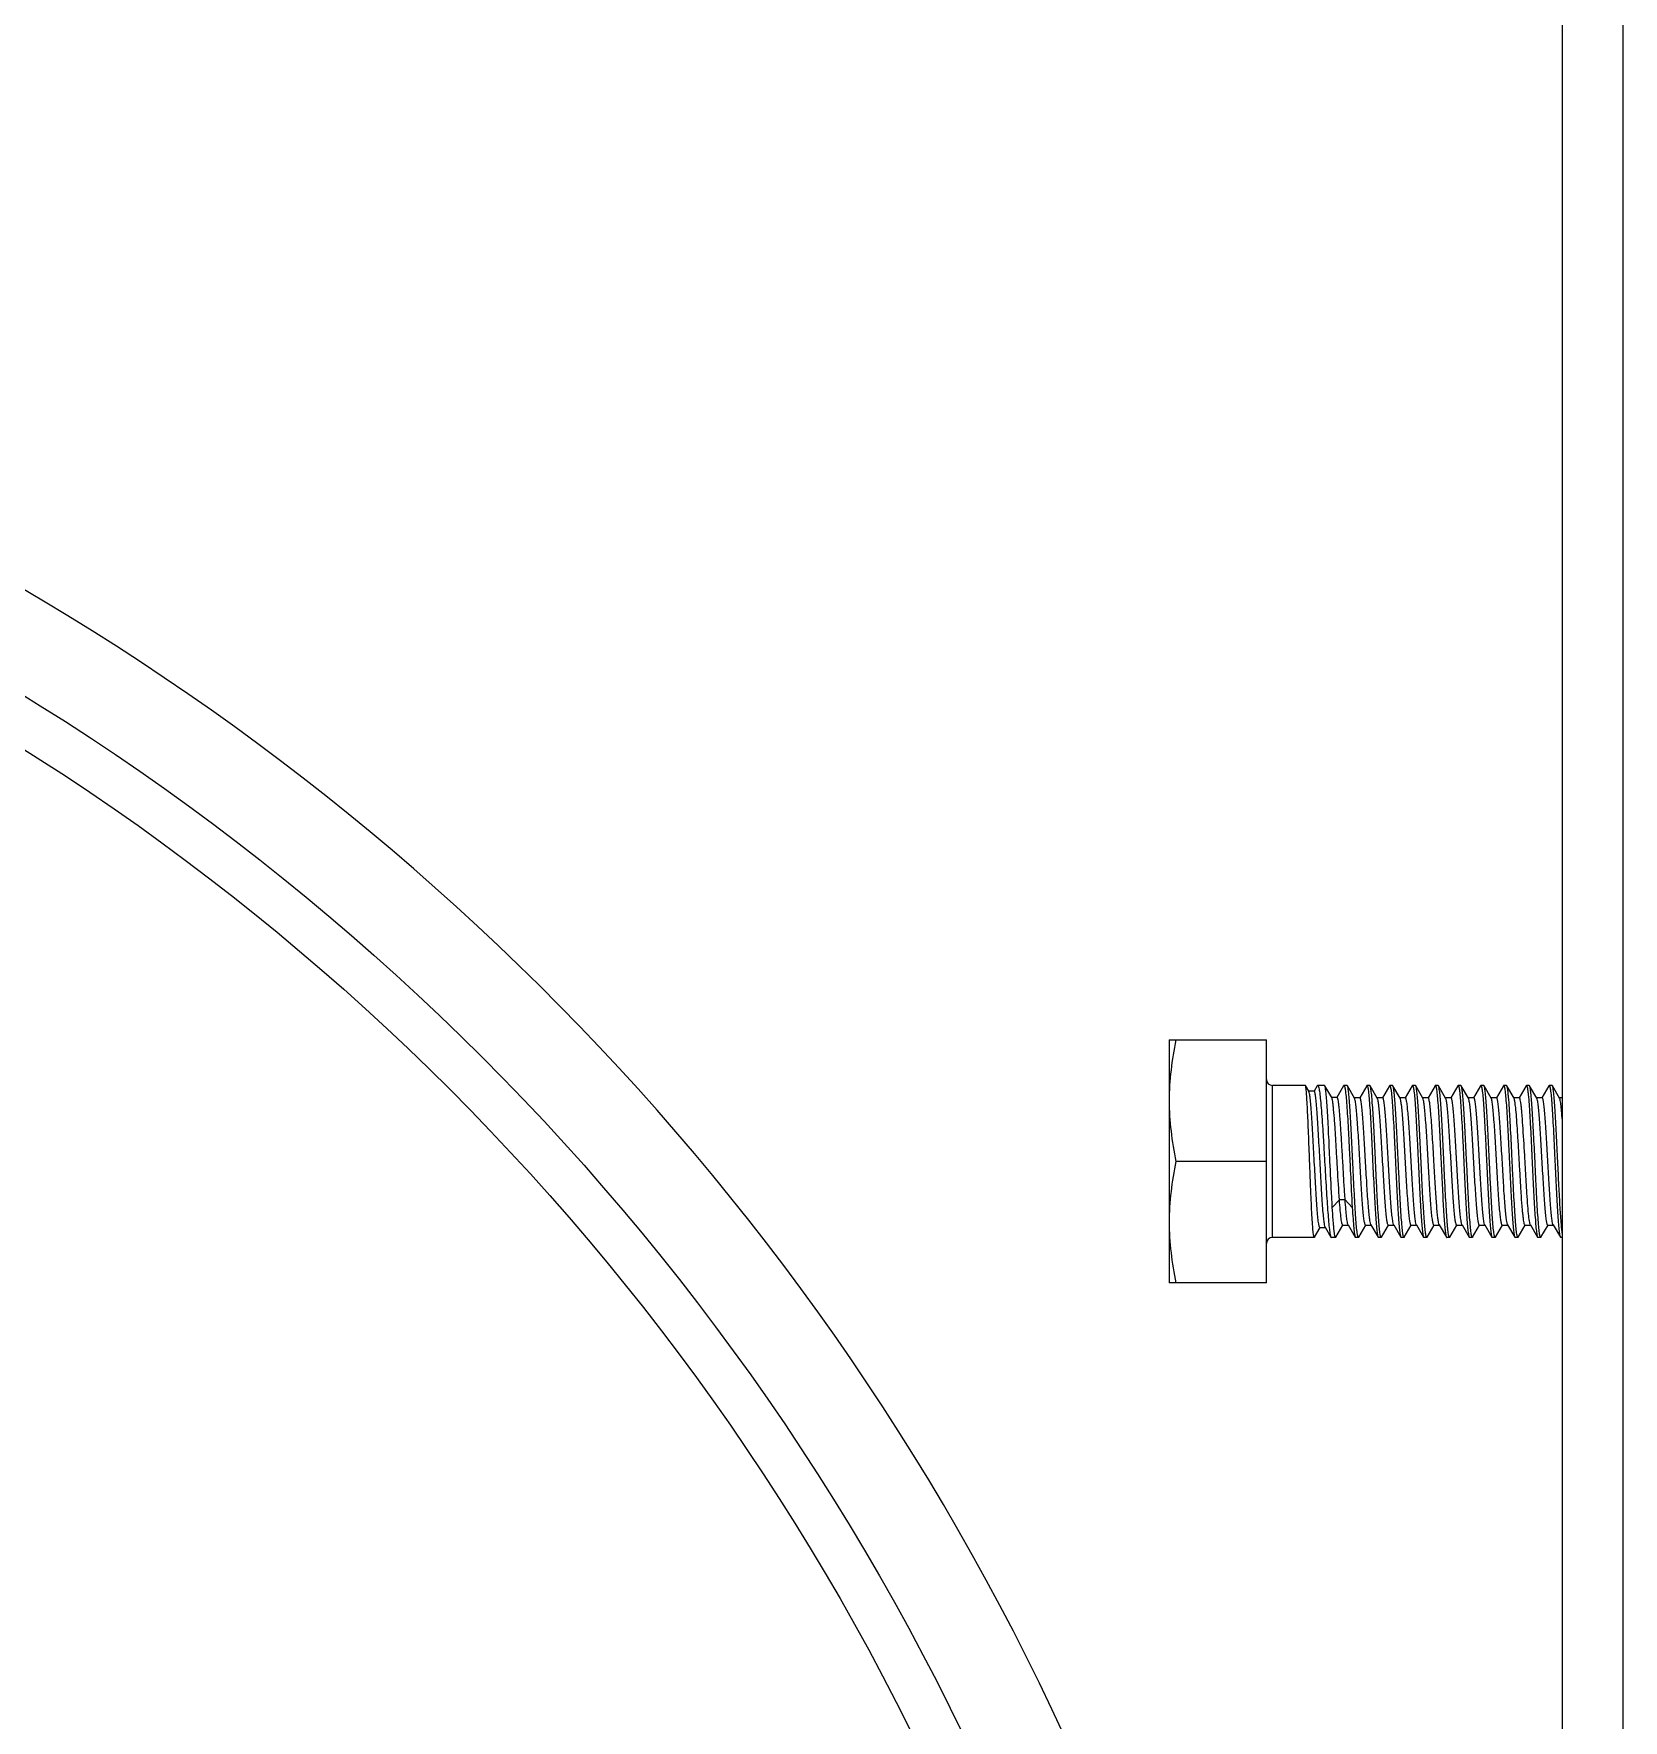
# Model space of a CAD drawing. Extents: x 27938 to 650306, y -92720 to 1524912.
# Drawn here: x 296538 to 297469, y 830011 to 830999 of the extents above; entities that cross this region are included whole.
import ezdxf

# ---------------------------------------------------------------- set-up
doc = ezdxf.new("R2010")
doc.units = 0
doc.header["$LTSCALE"] = 1000
doc.header["$MEASUREMENT"] = 0

msp = doc.modelspace()

# ---------------------------------------------------------------- linework, layer by layer
at = {"linetype": 'Continuous'}
for p, q in [((297433.55, 829755.57), (297433.55, 832715.18)), ((297469.14, 829755.57), (297469.14, 832715.18)), ((297203.11, 830409.52), (297260.05, 830409.52)), ((297203.11, 830409.52), (297203.11, 830267.16)), ((297260.05, 830267.16), (297260.05, 830409.52)), ((297282.85, 830382.83), (297263.61, 830382.83)), ((297263.61, 830293.85), (297263.61, 830382.83)), ((297282.95, 830382.74), (297282.85, 830382.83)), ((297284.85, 830379.46), (297282.95, 830382.74)), ((297288.1, 830379.46), (297284.85, 830379.46)), ((297284.95, 830379.3), (297284.85, 830379.46)), ((297289.82, 830382.59), (297288.02, 830379.5)), ((297289.82, 830382.59), (297290.09, 830382.83)), ((297294.12, 830382.83), (297290.09, 830382.83)), ((297294.28, 830382.69), (297294.12, 830382.83)), ((297298.35, 830375.69), (297294.28, 830382.69)), ((297305.31, 830382.65), (297301.37, 830375.87)), ((297305.31, 830382.65), (297305.51, 830382.83)), ((297307.32, 830382.83), (297305.51, 830382.83)), ((297307.5, 830382.68), (297307.32, 830382.83)), ((297311.71, 830375.44), (297307.5, 830382.68)), ((297318.82, 830382.67), (297314.73, 830375.62)), ((297318.82, 830382.67), (297319, 830382.83)), ((297320.67, 830382.83), (297319, 830382.83)), ((297320.84, 830382.68), (297320.67, 830382.83)), ((297325.05, 830375.44), (297320.84, 830382.68)), ((297332.17, 830382.67), (297328.08, 830375.62)), ((297332.17, 830382.67), (297332.34, 830382.83)), ((297334.02, 830382.83), (297332.34, 830382.83)), ((297334.19, 830382.68), (297334.02, 830382.83)), ((297338.4, 830375.44), (297334.19, 830382.68)), ((297345.51, 830382.67), (297341.42, 830375.62)), ((297345.51, 830382.67), (297345.69, 830382.83)), ((297347.36, 830382.83), (297345.69, 830382.83)), ((297347.54, 830382.68), (297347.36, 830382.83)), ((297351.75, 830375.44), (297347.54, 830382.68)), ((297358.86, 830382.67), (297354.77, 830375.62)), ((297358.86, 830382.67), (297359.04, 830382.83)), ((297360.71, 830382.83), (297359.04, 830382.83)), ((297360.88, 830382.68), (297360.71, 830382.83)), ((297365.09, 830375.44), (297360.88, 830382.68)), ((297372.21, 830382.67), (297368.12, 830375.62)), ((297372.21, 830382.67), (297372.38, 830382.83)), ((297374.05, 830382.83), (297372.38, 830382.83)), ((297374.23, 830382.68), (297374.05, 830382.83)), ((297378.44, 830375.44), (297374.23, 830382.68)), ((297385.55, 830382.67), (297381.46, 830375.62)), ((297385.55, 830382.67), (297385.73, 830382.83)), ((297387.4, 830382.83), (297385.73, 830382.83)), ((297387.57, 830382.68), (297387.4, 830382.83)), ((297391.79, 830375.44), (297387.57, 830382.68)), ((297398.9, 830382.67), (297394.81, 830375.62)), ((297398.9, 830382.67), (297399.08, 830382.83)), ((297400.75, 830382.83), (297399.07, 830382.83)), ((297400.92, 830382.68), (297400.75, 830382.83)), ((297405.13, 830375.44), (297400.92, 830382.68)), ((297412.25, 830382.67), (297408.16, 830375.62)), ((297412.25, 830382.67), (297412.42, 830382.83)), ((297414.09, 830382.83), (297412.42, 830382.83)), ((297414.27, 830382.68), (297414.09, 830382.83)), ((297418.48, 830375.44), (297414.27, 830382.68)), ((297425.59, 830382.67), (297421.5, 830375.62)), ((297425.59, 830382.67), (297425.77, 830382.83)), ((297427.44, 830382.83), (297425.77, 830382.83)), ((297427.61, 830382.68), (297427.44, 830382.83)), ((297431.82, 830375.44), (297427.61, 830382.68)), ((297301.48, 830375.87), (297298.24, 830375.87)), ((297314.84, 830375.62), (297311.6, 830375.62)), ((297328.18, 830375.62), (297324.95, 830375.62)), ((297341.53, 830375.62), (297338.3, 830375.62)), ((297354.88, 830375.62), (297351.64, 830375.62)), ((297368.22, 830375.62), (297364.99, 830375.62)), ((297381.57, 830375.62), (297378.34, 830375.62)), ((297394.91, 830375.62), (297391.68, 830375.62)), ((297408.26, 830375.62), (297405.03, 830375.62)), ((297421.61, 830375.62), (297418.37, 830375.62)), ((297433.55, 830375.62), (297431.72, 830375.62)), ((297260.05, 830338.34), (297207.12, 830338.34)), ((297350.81, 830335.92), (297350.7, 830338.34)), ((297362.37, 830338.34), (297362.49, 830335.92)), ((297302.87, 830315.77), (297298.69, 830311.41)), ((297306.21, 830315.77), (297302.87, 830315.77)), ((297310.37, 830311.41), (297306.21, 830315.77)), ((297300.82, 830294), (297304.93, 830301.06)), ((297304.83, 830301.06), (297308.06, 830301.06)), ((297307.95, 830301.24), (297312.15, 830294)), ((297314.17, 830294), (297318.28, 830301.06)), ((297318.17, 830301.06), (297321.41, 830301.06)), ((297321.3, 830301.24), (297321.22, 830301.41)), ((297321.3, 830301.24), (297325.5, 830294)), ((297327.52, 830294), (297331.62, 830301.06)), ((297331.52, 830301.06), (297334.75, 830301.06)), ((297334.65, 830301.24), (297334.56, 830301.42)), ((297334.65, 830301.24), (297338.84, 830294)), ((297340.86, 830294), (297344.97, 830301.06)), ((297344.87, 830301.06), (297348.1, 830301.06)), ((297347.99, 830301.24), (297347.9, 830301.43)), ((297347.99, 830301.24), (297352.19, 830294)), ((297354.21, 830294), (297358.32, 830301.06)), ((297358.21, 830301.06), (297361.44, 830301.06)), ((297361.34, 830301.24), (297365.53, 830294)), ((297367.56, 830294), (297371.66, 830301.06)), ((297371.56, 830301.06), (297374.79, 830301.06)), ((297374.69, 830301.24), (297374.59, 830301.44)), ((297374.69, 830301.24), (297378.88, 830294)), ((297380.9, 830294), (297385.01, 830301.06)), ((297384.9, 830301.06), (297388.14, 830301.06)), ((297388.03, 830301.24), (297387.93, 830301.45)), ((297388.03, 830301.24), (297392.23, 830294)), ((297394.25, 830294), (297398.35, 830301.06)), ((297398.25, 830301.06), (297401.48, 830301.06)), ((297401.38, 830301.24), (297401.27, 830301.46)), ((297401.38, 830301.24), (297405.57, 830294)), ((297407.59, 830294), (297411.7, 830301.06)), ((297411.6, 830301.06), (297414.83, 830301.06)), ((297414.72, 830301.24), (297418.92, 830294)), ((297420.94, 830294), (297425.05, 830301.06)), ((297424.94, 830301.06), (297428.17, 830301.06)), ((297428.07, 830301.24), (297427.96, 830301.48)), ((297428.07, 830301.24), (297432.27, 830294)), ((297288.16, 830293.85), (297263.61, 830293.85)), ((297288.29, 830293.96), (297288.16, 830293.85)), ((297288.29, 830293.96), (297291.55, 830299.57)), ((297291.45, 830299.57), (297294.69, 830299.57)), ((297294.59, 830299.74), (297297.89, 830294.05)), ((297297.89, 830294.05), (297298.12, 830293.85)), ((297300.65, 830293.85), (297298.12, 830293.85)), ((297300.82, 830294), (297300.65, 830293.85)), ((297314, 830293.85), (297312.32, 830293.85)), ((297314.17, 830294), (297314, 830293.85)), ((297325.5, 830294), (297325.67, 830293.85)), ((297327.34, 830293.85), (297325.67, 830293.85)), ((297327.52, 830294), (297327.34, 830293.85)), ((297338.84, 830294), (297339.02, 830293.85)), ((297340.69, 830293.85), (297339.02, 830293.85)), ((297340.86, 830294), (297340.69, 830293.85)), ((297352.19, 830294), (297352.36, 830293.85)), ((297354.03, 830293.85), (297352.36, 830293.85)), ((297354.21, 830294), (297354.03, 830293.85)), ((297367.38, 830293.85), (297365.71, 830293.85)), ((297367.56, 830294), (297367.38, 830293.85)), ((297378.88, 830294), (297379.06, 830293.85)), ((297380.73, 830293.85), (297379.06, 830293.85)), ((297380.9, 830294), (297380.73, 830293.85)), ((297392.23, 830294), (297392.4, 830293.85)), ((297394.07, 830293.85), (297392.4, 830293.85)), ((297394.25, 830294), (297394.07, 830293.85)), ((297405.57, 830294), (297405.75, 830293.85)), ((297407.42, 830293.85), (297405.75, 830293.85)), ((297407.59, 830294), (297407.42, 830293.85)), ((297418.92, 830294), (297419.09, 830293.85)), ((297420.77, 830293.85), (297419.09, 830293.85)), ((297420.94, 830294), (297420.77, 830293.85)), ((297432.27, 830294), (297432.44, 830293.85)), ((297433.55, 830293.85), (297432.44, 830293.85)), ((297260.05, 830267.16), (297203.11, 830267.16))]:
    msp.add_line(p, q, dxfattribs=at)
for radius in [1451.62, 1424.93]:
    msp.add_circle((295774.17, 829372.98), radius, dxfattribs=at)
for centre, radius, start, end in [((295774.17, 829372.98), 1505.01, 6.82415, 173.17585), ((297263.61, 830386.39), 3.56, 180, 270), ((297263.61, 830290.29), 3.56, 90, 180)]:
    msp.add_arc(centre, radius, start, end, dxfattribs=at)
for points in [[(297207.12, 830409.52), (297204.66, 830397.84), (297203.11, 830385.87), (297203.11, 830373.93)], [(297203.11, 830373.93), (297203.11, 830361.99), (297204.66, 830350.02), (297207.12, 830338.34)], [(297207.12, 830338.34), (297204.66, 830326.66), (297203.11, 830314.69), (297203.11, 830302.75)], [(297203.11, 830302.75), (297203.11, 830290.81), (297204.66, 830278.84), (297207.12, 830267.16)]]:
    msp.add_open_spline(points, degree=3, dxfattribs=at)
for points, knots in [([(297285.42, 830338.34), (297285.21, 830343.8), (297284.91, 830351.76), (297284.49, 830361.91), (297284.19, 830368.46), (297283.88, 830373.92), (297283.64, 830378.16), (297283.28, 830380.91), (297283.17, 830382.36), (297282.95, 830382.74)], [0, 0, 0, 0, 0.36864, 0.53657, 0.68548, 0.810114, 0.906077, 0.97003, 1, 1, 1, 1]), ([(297294.59, 830299.74), (297294.33, 830300.18), (297294.09, 830301.67), (297293.67, 830304.48), (297293.3, 830308.63), (297292.89, 830313.88), (297292.5, 830320.07), (297291.95, 830329.5), (297291.43, 830339.34), (297290.9, 830349.23), (297290.5, 830356.28), (297290.11, 830362.72), (297289.72, 830368.31), (297289.33, 830372.88), (297288.98, 830376.22), (297288.63, 830378.29), (297288.37, 830379.18), (297288.18, 830379.46), (297288.1, 830379.46)], [0, 0, 0, 0, 0.018844, 0.055045, 0.107437, 0.174076, 0.252464, 0.339678, 0.527511, 0.621285, 0.710453, 0.791854, 0.862644, 0.920393, 0.963178, 0.989688, 0.996707, 1, 1, 1, 1]), ([(297290.09, 830382.83), (297290.21, 830382.83), (297290.46, 830382.5), (297290.8, 830381.4), (297291.25, 830378.91), (297291.72, 830374.87), (297292.22, 830369.39), (297292.71, 830362.74), (297293.21, 830355.15), (297293.7, 830346.91), (297294.03, 830341.23), (297294.19, 830338.34)], [0, 0, 0, 0, 0.007547, 0.022985, 0.080637, 0.173055, 0.296975, 0.447746, 0.61965, 0.806111, 1, 1, 1, 1]), ([(297297.33, 830338.34), (297297.07, 830343.75), (297296.71, 830351.63), (297296.19, 830361.7), (297295.82, 830368.21), (297295.44, 830373.67), (297295.11, 830377.94), (297294.71, 830380.78), (297294.52, 830382.27), (297294.28, 830382.69)], [0, 0, 0, 0, 0.365079, 0.53175, 0.679987, 0.804667, 0.901508, 0.967249, 1, 1, 1, 1]), ([(297305.51, 830382.83), (297305.61, 830382.83), (297305.82, 830382.47), (297305.98, 830381.86), (297306.21, 830380.77), (297306.51, 830378.58), (297306.89, 830374.86), (297307.3, 830369.4), (297307.72, 830362.74), (297308.14, 830355.15), (297308.56, 830346.91), (297308.83, 830341.23), (297308.98, 830338.34)], [0, 0, 0, 0, 0.006868, 0.022, 0.046199, 0.079427, 0.17181, 0.295831, 0.44681, 0.618994, 0.805771, 1, 1, 1, 1]), ([(297310.66, 830338.34), (297310.4, 830343.73), (297310.03, 830351.59), (297309.5, 830361.63), (297309.11, 830368.13), (297308.72, 830373.6), (297308.38, 830377.87), (297307.96, 830380.73), (297307.75, 830382.25), (297307.5, 830382.68)], [0, 0, 0, 0, 0.364025, 0.530311, 0.678341, 0.803035, 0.90014, 0.966414, 1, 1, 1, 1]), ([(297319, 830382.83), (297319.1, 830382.83), (297319.29, 830382.47), (297319.45, 830381.86), (297319.66, 830380.77), (297319.95, 830378.57), (297320.31, 830374.85), (297320.7, 830369.39), (297321.11, 830362.74), (297321.52, 830355.14), (297321.92, 830346.91), (297322.2, 830341.23), (297322.33, 830338.34)], [0, 0, 0, 0, 0.006693, 0.021771, 0.045952, 0.079179, 0.171588, 0.295652, 0.446676, 0.6189, 0.805722, 1, 1, 1, 1]), ([(297324.01, 830338.34), (297323.75, 830343.73), (297323.37, 830351.59), (297322.84, 830361.63), (297322.46, 830368.13), (297322.07, 830373.6), (297321.72, 830377.87), (297321.31, 830380.73), (297321.09, 830382.25), (297320.84, 830382.68)], [0, 0, 0, 0, 0.364027, 0.530312, 0.678339, 0.803032, 0.900139, 0.966415, 1, 1, 1, 1]), ([(297332.34, 830382.83), (297332.44, 830382.83), (297332.64, 830382.47), (297332.79, 830381.86), (297333.01, 830380.77), (297333.3, 830378.57), (297333.65, 830374.85), (297334.05, 830369.39), (297334.46, 830362.74), (297334.86, 830355.14), (297335.27, 830346.91), (297335.54, 830341.23), (297335.68, 830338.34)], [0, 0, 0, 0, 0.006696, 0.021778, 0.045963, 0.079194, 0.171608, 0.295673, 0.446692, 0.618909, 0.805729, 1, 1, 1, 1]), ([(297337.35, 830338.34), (297337.09, 830343.73), (297336.72, 830351.59), (297336.19, 830361.63), (297335.81, 830368.13), (297335.41, 830373.6), (297335.07, 830377.87), (297334.66, 830380.73), (297334.44, 830382.25), (297334.19, 830382.68)], [0, 0, 0, 0, 0.364034, 0.530325, 0.678352, 0.803041, 0.900142, 0.966414, 1, 1, 1, 1]), ([(297345.69, 830382.83), (297345.79, 830382.83), (297345.99, 830382.47), (297346.14, 830381.86), (297346.35, 830380.77), (297346.64, 830378.57), (297347, 830374.86), (297347.4, 830369.4), (297347.8, 830362.74), (297348.21, 830355.15), (297348.62, 830346.91), (297348.89, 830341.23), (297349.03, 830338.34)], [0, 0, 0, 0, 0.006683, 0.021751, 0.045922, 0.07914, 0.171535, 0.295594, 0.446618, 0.618857, 0.805703, 1, 1, 1, 1]), ([(297350.7, 830338.34), (297350.44, 830343.73), (297350.07, 830351.59), (297349.53, 830361.63), (297349.15, 830368.13), (297348.76, 830373.6), (297348.41, 830377.87), (297348, 830380.73), (297347.79, 830382.25), (297347.54, 830382.68)], [0, 0, 0, 0, 0.364016, 0.530299, 0.678328, 0.803022, 0.900132, 0.966412, 1, 1, 1, 1]), ([(297359.04, 830382.83), (297359.14, 830382.83), (297359.33, 830382.47), (297359.49, 830381.86), (297359.7, 830380.77), (297359.99, 830378.58), (297360.35, 830374.86), (297360.74, 830369.4), (297361.15, 830362.74), (297361.55, 830355.15), (297361.96, 830346.91), (297362.23, 830341.23), (297362.37, 830338.34)], [0, 0, 0, 0, 0.006671, 0.021725, 0.045886, 0.079098, 0.171491, 0.295553, 0.446588, 0.618835, 0.805687, 1, 1, 1, 1]), ([(297364.04, 830338.34), (297363.79, 830343.73), (297363.41, 830351.59), (297362.88, 830361.63), (297362.5, 830368.13), (297362.11, 830373.6), (297361.76, 830377.87), (297361.35, 830380.73), (297361.13, 830382.25), (297360.88, 830382.68)], [0, 0, 0, 0, 0.364022, 0.530315, 0.678347, 0.803036, 0.900137, 0.966413, 1, 1, 1, 1]), ([(297372.38, 830382.83), (297372.48, 830382.83), (297372.68, 830382.47), (297372.83, 830381.86), (297373.04, 830380.77), (297373.34, 830378.58), (297373.69, 830374.86), (297374.09, 830369.4), (297374.49, 830362.74), (297374.9, 830355.15), (297375.31, 830346.91), (297375.58, 830341.23), (297375.72, 830338.34)], [0, 0, 0, 0, 0.006673, 0.021728, 0.04589, 0.079102, 0.171488, 0.295544, 0.446579, 0.618833, 0.80569, 1, 1, 1, 1]), ([(297377.39, 830338.34), (297377.13, 830343.73), (297376.76, 830351.59), (297376.23, 830361.63), (297375.84, 830368.13), (297375.45, 830373.6), (297375.11, 830377.87), (297374.7, 830380.73), (297374.48, 830382.25), (297374.23, 830382.68)], [0, 0, 0, 0, 0.364021, 0.530312, 0.678344, 0.803036, 0.900139, 0.966413, 1, 1, 1, 1]), ([(297385.73, 830382.83), (297385.83, 830382.83), (297386.02, 830382.47), (297386.18, 830381.86), (297386.39, 830380.77), (297386.68, 830378.57), (297387.04, 830374.86), (297387.44, 830369.4), (297387.84, 830362.74), (297388.25, 830355.15), (297388.66, 830346.91), (297388.93, 830341.23), (297389.07, 830338.34)], [0, 0, 0, 0, 0.006683, 0.021749, 0.045921, 0.079139, 0.171536, 0.295597, 0.446627, 0.618868, 0.805705, 1, 1, 1, 1]), ([(297390.74, 830338.34), (297390.48, 830343.73), (297390.11, 830351.59), (297389.57, 830361.63), (297389.19, 830368.13), (297388.8, 830373.6), (297388.45, 830377.87), (297388.04, 830380.73), (297387.83, 830382.25), (297387.57, 830382.68)], [0, 0, 0, 0, 0.364024, 0.530311, 0.678341, 0.803035, 0.90014, 0.966414, 1, 1, 1, 1]), ([(297399.08, 830382.83), (297399.17, 830382.83), (297399.37, 830382.47), (297399.53, 830381.86), (297399.74, 830380.77), (297400.03, 830378.57), (297400.38, 830374.85), (297400.78, 830369.4), (297401.19, 830362.74), (297401.59, 830355.14), (297402, 830346.91), (297402.27, 830341.23), (297402.41, 830338.34)], [0, 0, 0, 0, 0.006692, 0.02177, 0.045951, 0.079177, 0.171585, 0.295649, 0.446674, 0.618898, 0.805721, 1, 1, 1, 1]), ([(297402.93, 830361.27), (297402.78, 830364.04), (297402.48, 830368.99), (297402.07, 830374.79), (297401.7, 830378.45), (297401.47, 830380.39), (297401.23, 830381.74), (297401.05, 830382.45), (297400.92, 830382.68)], [0, 0, 0, 0, 0.386254, 0.691736, 0.808776, 0.899775, 0.963628, 1, 1, 1, 1]), ([(297412.42, 830382.83), (297412.57, 830382.83), (297412.8, 830382.16), (297413.02, 830381.19), (297413.28, 830379.3), (297413.54, 830376.86), (297413.81, 830373.73), (297414.19, 830368.48), (297414.44, 830364.25), (297414.61, 830361.27)], [0, 0, 0, 0, 0.021095, 0.073096, 0.157182, 0.272316, 0.416719, 0.588047, 1, 1, 1, 1]), ([(297417.43, 830338.34), (297417.17, 830343.73), (297416.8, 830351.59), (297416.26, 830361.63), (297415.88, 830368.13), (297415.49, 830373.6), (297415.15, 830377.87), (297414.73, 830380.73), (297414.52, 830382.25), (297414.27, 830382.68)], [0, 0, 0, 0, 0.364034, 0.530327, 0.678354, 0.803043, 0.900143, 0.966415, 1, 1, 1, 1]), ([(297425.77, 830382.83), (297425.87, 830382.83), (297426.06, 830382.47), (297426.22, 830381.86), (297426.43, 830380.77), (297426.72, 830378.57), (297427.08, 830374.86), (297427.47, 830369.4), (297427.88, 830362.74), (297428.29, 830355.15), (297428.69, 830346.91), (297428.97, 830341.23), (297429.1, 830338.34)], [0, 0, 0, 0, 0.006682, 0.021748, 0.045918, 0.079135, 0.171528, 0.295585, 0.446611, 0.618853, 0.805701, 1, 1, 1, 1]), ([(297430.78, 830338.34), (297430.52, 830343.73), (297430.14, 830351.59), (297429.61, 830361.63), (297429.23, 830368.13), (297428.84, 830373.6), (297428.49, 830377.87), (297428.08, 830380.73), (297427.86, 830382.25), (297427.61, 830382.68)], [0, 0, 0, 0, 0.364017, 0.530302, 0.678331, 0.803024, 0.900132, 0.966412, 1, 1, 1, 1]), ([(297291.45, 830299.57), (297291.36, 830299.57), (297291.16, 830299.87), (297291, 830300.41), (297290.79, 830301.35), (297290.5, 830303.26), (297290.15, 830306.49), (297289.75, 830311.22), (297289.35, 830316.99), (297288.95, 830323.57), (297288.55, 830330.73), (297288.02, 830340.64), (297287.5, 830350.41), (297286.96, 830359.7), (297286.57, 830365.73), (297286.18, 830370.81), (297285.82, 830374.79), (297285.42, 830377.47), (297285.19, 830378.89), (297284.95, 830379.3)], [0, 0, 0, 0, 0.003488, 0.010904, 0.022688, 0.038824, 0.083607, 0.143647, 0.216697, 0.300025, 0.390537, 0.484902, 0.671459, 0.756962, 0.833182, 0.897479, 0.947675, 0.982144, 1, 1, 1, 1]), ([(297302.87, 830315.77), (297302.44, 830321.84), (297301.89, 830331.22), (297301.18, 830343.77), (297300.64, 830353.08), (297300.1, 830361.36), (297299.63, 830367.34), (297299.23, 830371.18), (297298.96, 830373.24), (297298.69, 830374.68), (297298.49, 830375.44), (297298.35, 830375.69)], [0, 0, 0, 0, 0.303539, 0.468638, 0.62733, 0.768529, 0.882427, 0.926602, 0.961222, 0.985757, 1, 1, 1, 1]), ([(297306.21, 830315.77), (297305.99, 830318.78), (297305.58, 830325.16), (297305.02, 830334.99), (297304.45, 830345.08), (297303.88, 830354.66), (297303.39, 830361.99), (297302.98, 830367.04), (297302.69, 830370.07), (297302.41, 830372.44), (297302.12, 830374.27), (297301.89, 830375.23), (297301.63, 830375.87), (297301.48, 830375.87)], [0, 0, 0, 0, 0.15003, 0.317321, 0.489066, 0.652114, 0.794019, 0.853588, 0.904016, 0.944371, 0.97394, 0.992316, 1, 1, 1, 1]), ([(297318.17, 830301.06), (297318.09, 830301.06), (297317.89, 830301.32), (297317.63, 830302.18), (297317.27, 830304.15), (297316.91, 830307.33), (297316.52, 830311.66), (297316.13, 830316.94), (297315.73, 830323), (297315.34, 830329.61), (297314.81, 830338.83), (297314.29, 830347.97), (297313.75, 830356.69), (297313.36, 830362.4), (297312.96, 830367.24), (297312.6, 830371.05), (297312.19, 830373.65), (297311.95, 830375.03), (297311.71, 830375.44)], [0, 0, 0, 0, 0.003515, 0.010772, 0.037949, 0.081609, 0.140308, 0.211978, 0.294061, 0.383612, 0.477415, 0.664253, 0.750571, 0.827952, 0.893624, 0.945254, 0.981055, 1, 1, 1, 1]), ([(297321.22, 830301.41), (297321.01, 830301.92), (297320.74, 830303.42), (297320.35, 830306.22), (297319.98, 830310.17), (297319.42, 830317.24), (297318.78, 830327.59), (297318.16, 830338.59), (297317.64, 830347.68), (297317.25, 830354.17), (297316.86, 830360.1), (297316.47, 830365.27), (297316.09, 830369.5), (297315.73, 830372.61), (297315.38, 830374.53), (297315.11, 830375.37), (297314.92, 830375.62), (297314.84, 830375.62)], [0, 0, 0, 0, 0.022098, 0.060554, 0.114206, 0.18123, 0.34569, 0.53115, 0.623722, 0.711849, 0.792446, 0.862698, 0.92016, 0.962863, 0.989437, 0.99654, 1, 1, 1, 1]), ([(297331.52, 830301.06), (297331.43, 830301.06), (297331.24, 830301.32), (297330.97, 830302.18), (297330.62, 830304.15), (297330.25, 830307.33), (297329.86, 830311.66), (297329.47, 830316.94), (297329.08, 830323), (297328.68, 830329.61), (297328.15, 830338.83), (297327.64, 830347.97), (297327.1, 830356.69), (297326.7, 830362.4), (297326.31, 830367.24), (297325.94, 830371.05), (297325.54, 830373.65), (297325.29, 830375.03), (297325.05, 830375.44)], [0, 0, 0, 0, 0.003515, 0.010772, 0.037949, 0.081609, 0.140308, 0.211978, 0.294061, 0.383612, 0.477415, 0.664253, 0.750571, 0.827952, 0.893624, 0.945254, 0.981055, 1, 1, 1, 1]), ([(297334.56, 830301.42), (297334.35, 830301.93), (297334.08, 830303.43), (297333.7, 830306.25), (297333.32, 830310.2), (297332.77, 830317.27), (297332.13, 830327.63), (297331.5, 830338.62), (297330.98, 830347.71), (297330.59, 830354.19), (297330.2, 830360.12), (297329.82, 830365.28), (297329.43, 830369.51), (297329.07, 830372.61), (297328.72, 830374.53), (297328.46, 830375.37), (297328.27, 830375.62), (297328.18, 830375.62)], [0, 0, 0, 0, 0.022237, 0.060809, 0.11455, 0.181633, 0.346125, 0.531524, 0.624042, 0.712107, 0.792639, 0.862829, 0.920237, 0.962898, 0.989446, 0.996542, 1, 1, 1, 1]), ([(297344.87, 830301.06), (297344.78, 830301.06), (297344.58, 830301.32), (297344.32, 830302.18), (297343.96, 830304.15), (297343.6, 830307.33), (297343.21, 830311.66), (297342.82, 830316.94), (297342.42, 830323), (297342.03, 830329.61), (297341.5, 830338.83), (297340.98, 830347.97), (297340.44, 830356.69), (297340.05, 830362.4), (297339.65, 830367.24), (297339.29, 830371.05), (297338.89, 830373.65), (297338.64, 830375.03), (297338.4, 830375.44)], [0, 0, 0, 0, 0.003515, 0.010772, 0.037949, 0.081609, 0.140308, 0.211978, 0.294061, 0.383612, 0.477416, 0.664253, 0.750571, 0.827952, 0.893624, 0.945254, 0.981055, 1, 1, 1, 1]), ([(297347.9, 830301.43), (297347.69, 830301.94), (297347.42, 830303.45), (297347.04, 830306.28), (297346.67, 830310.23), (297346.11, 830317.31), (297345.47, 830327.67), (297344.85, 830338.65), (297344.33, 830347.74), (297343.94, 830354.21), (297343.55, 830360.14), (297343.16, 830365.29), (297342.78, 830369.52), (297342.42, 830372.62), (297342.07, 830374.53), (297341.81, 830375.37), (297341.61, 830375.62), (297341.53, 830375.62)], [0, 0, 0, 0, 0.022376, 0.061065, 0.114893, 0.182035, 0.346559, 0.531898, 0.624361, 0.712364, 0.792832, 0.86296, 0.920314, 0.962934, 0.989455, 0.996544, 1, 1, 1, 1]), ([(297354.99, 830336.31), (297354.72, 830340.98), (297354.34, 830347.82), (297353.8, 830356.58), (297353.4, 830362.33), (297353, 830367.19), (297352.64, 830371.03), (297352.23, 830373.64), (297351.99, 830375.03), (297351.75, 830375.44)], [0, 0, 0, 0, 0.357179, 0.522363, 0.670515, 0.796289, 0.895183, 0.963748, 1, 1, 1, 1]), ([(297358.33, 830336.31), (297358.18, 830338.83), (297357.9, 830343.79), (297357.48, 830351.01), (297357.06, 830357.72), (297356.64, 830363.63), (297356.23, 830368.49), (297355.86, 830371.81), (297355.56, 830373.78), (297355.34, 830374.75), (297355.18, 830375.31), (297354.97, 830375.62), (297354.88, 830375.62)], [0, 0, 0, 0, 0.191103, 0.376469, 0.548513, 0.700189, 0.825314, 0.918839, 0.952565, 0.977198, 0.992701, 1, 1, 1, 1]), ([(297371.56, 830301.06), (297371.47, 830301.06), (297371.28, 830301.32), (297371.01, 830302.18), (297370.66, 830304.15), (297370.29, 830307.33), (297369.9, 830311.66), (297369.51, 830316.94), (297369.12, 830323), (297368.72, 830329.61), (297368.19, 830338.83), (297367.68, 830347.97), (297367.13, 830356.69), (297366.74, 830362.4), (297366.35, 830367.24), (297365.98, 830371.05), (297365.58, 830373.65), (297365.33, 830375.03), (297365.09, 830375.44)], [0, 0, 0, 0, 0.003516, 0.010772, 0.037949, 0.081609, 0.140308, 0.211978, 0.294061, 0.383612, 0.477416, 0.664254, 0.750571, 0.827952, 0.893624, 0.945254, 0.981055, 1, 1, 1, 1]), ([(297374.59, 830301.44), (297374.38, 830301.97), (297374.11, 830303.49), (297373.73, 830306.33), (297373.35, 830310.3), (297372.8, 830317.39), (297372.16, 830327.74), (297371.54, 830338.72), (297371.02, 830347.79), (297370.63, 830354.26), (297370.24, 830360.17), (297369.85, 830365.31), (297369.47, 830369.53), (297369.11, 830372.62), (297368.76, 830374.53), (297368.5, 830375.37), (297368.31, 830375.62), (297368.22, 830375.62)], [0, 0, 0, 0, 0.022654, 0.061574, 0.115578, 0.182837, 0.347426, 0.532643, 0.624999, 0.712877, 0.793216, 0.863221, 0.920468, 0.963004, 0.989473, 0.996549, 1, 1, 1, 1]), ([(297384.9, 830301.06), (297384.82, 830301.06), (297384.62, 830301.32), (297384.36, 830302.18), (297384, 830304.15), (297383.64, 830307.33), (297383.25, 830311.66), (297382.86, 830316.94), (297382.46, 830323), (297382.07, 830329.61), (297381.54, 830338.83), (297381.02, 830347.97), (297380.48, 830356.69), (297380.09, 830362.4), (297379.69, 830367.24), (297379.33, 830371.05), (297378.92, 830373.65), (297378.68, 830375.03), (297378.44, 830375.44)], [0, 0, 0, 0, 0.003516, 0.010771, 0.037949, 0.081609, 0.140308, 0.211978, 0.294061, 0.383613, 0.477416, 0.664254, 0.750571, 0.827952, 0.893624, 0.945254, 0.981055, 1, 1, 1, 1]), ([(297387.93, 830301.45), (297387.72, 830301.98), (297387.45, 830303.51), (297387.07, 830306.36), (297386.7, 830310.33), (297386.14, 830317.42), (297385.5, 830327.78), (297384.88, 830338.75), (297384.36, 830347.82), (297383.97, 830354.28), (297383.58, 830360.19), (297383.2, 830365.33), (297382.81, 830369.54), (297382.45, 830372.63), (297382.11, 830374.53), (297381.85, 830375.37), (297381.65, 830375.62), (297381.57, 830375.62)], [0, 0, 0, 0, 0.022792, 0.061828, 0.11592, 0.183237, 0.347858, 0.533014, 0.625317, 0.713133, 0.793408, 0.863351, 0.920544, 0.963039, 0.989482, 0.996551, 1, 1, 1, 1]), ([(297398.25, 830301.06), (297398.16, 830301.06), (297397.97, 830301.32), (297397.7, 830302.18), (297397.35, 830304.15), (297396.99, 830307.33), (297396.59, 830311.66), (297396.2, 830316.94), (297395.81, 830323), (297395.41, 830329.61), (297394.88, 830338.83), (297394.37, 830347.97), (297393.83, 830356.69), (297393.44, 830362.4), (297393.04, 830367.24), (297392.67, 830371.05), (297392.27, 830373.65), (297392.02, 830375.03), (297391.79, 830375.44)], [0, 0, 0, 0, 0.003516, 0.010771, 0.037949, 0.081609, 0.140308, 0.211978, 0.294061, 0.383613, 0.477416, 0.664254, 0.750571, 0.827952, 0.893624, 0.945254, 0.981055, 1, 1, 1, 1]), ([(297401.27, 830301.46), (297401.07, 830301.99), (297400.8, 830303.53), (297400.41, 830306.39), (297400.04, 830310.37), (297399.49, 830317.46), (297398.85, 830327.81), (297398.23, 830338.78), (297397.71, 830347.84), (297397.32, 830354.3), (297396.93, 830360.2), (297396.54, 830365.34), (297396.16, 830369.54), (297395.8, 830372.63), (297395.45, 830374.54), (297395.19, 830375.37), (297395, 830375.62), (297394.91, 830375.62)], [0, 0, 0, 0, 0.022931, 0.062083, 0.116262, 0.183637, 0.34829, 0.533386, 0.625634, 0.713389, 0.793599, 0.863481, 0.920621, 0.963074, 0.989491, 0.996553, 1, 1, 1, 1]), ([(297407.11, 830357.55), (297406.96, 830359.84), (297406.67, 830363.94), (297406.2, 830369.29), (297405.8, 830372.76), (297405.43, 830374.61), (297405.25, 830375.23), (297405.13, 830375.44)], [0, 0, 0, 0, 0.381097, 0.684377, 0.893928, 0.960143, 1, 1, 1, 1]), ([(297410.45, 830357.55), (297410.28, 830360.05), (297410.03, 830363.59), (297409.65, 830368), (297409.38, 830370.62), (297409.13, 830372.68), (297408.85, 830374.24), (297408.65, 830375.09), (297408.4, 830375.62), (297408.26, 830375.62)], [0, 0, 0, 0, 0.410879, 0.581806, 0.725913, 0.840918, 0.925076, 0.977487, 1, 1, 1, 1]), ([(297424.94, 830301.06), (297424.86, 830301.06), (297424.66, 830301.32), (297424.4, 830302.18), (297424.04, 830304.15), (297423.68, 830307.33), (297423.29, 830311.66), (297422.9, 830316.94), (297422.5, 830323), (297422.11, 830329.61), (297421.58, 830338.83), (297421.06, 830347.97), (297420.52, 830356.69), (297420.13, 830362.4), (297419.73, 830367.24), (297419.37, 830371.05), (297418.96, 830373.65), (297418.72, 830375.03), (297418.48, 830375.44)], [0, 0, 0, 0, 0.003516, 0.010771, 0.037949, 0.081609, 0.140308, 0.211978, 0.294061, 0.383613, 0.477416, 0.664254, 0.750571, 0.827952, 0.893624, 0.945254, 0.981055, 1, 1, 1, 1]), ([(297427.96, 830301.48), (297427.75, 830302.02), (297427.48, 830303.57), (297427.1, 830306.44), (297426.73, 830310.43), (297426.18, 830317.53), (297425.54, 830327.88), (297424.92, 830338.85), (297424.4, 830347.9), (297424.01, 830354.34), (297423.62, 830360.24), (297423.23, 830365.36), (297422.85, 830369.56), (297422.49, 830372.64), (297422.14, 830374.54), (297421.88, 830375.37), (297421.69, 830375.62), (297421.61, 830375.62)], [0, 0, 0, 0, 0.023208, 0.06259, 0.116944, 0.184435, 0.349152, 0.534126, 0.626268, 0.713899, 0.79398, 0.86374, 0.920773, 0.963144, 0.989509, 0.996558, 1, 1, 1, 1]), ([(297433.55, 830361.16), (297433.42, 830362.99), (297433.16, 830366.26), (297432.78, 830370.54), (297432.34, 830373.44), (297432.09, 830374.99), (297431.82, 830375.44)], [0, 0, 0, 0, 0.381924, 0.683092, 0.891493, 1, 1, 1, 1]), ([(297404.08, 830338.34), (297403.99, 830340.34), (297403.62, 830347.98), (297403.25, 830355.63), (297402.93, 830361.27)], [0, 0, 0, 0, 0.261816, 1, 1, 1, 1]), ([(297414.61, 830361.27), (297414.71, 830359.48), (297415.11, 830351.84), (297415.48, 830344.2), (297415.76, 830338.34)], [0, 0, 0, 0, 0.233581, 1, 1, 1, 1]), ([(297411.6, 830301.06), (297411.45, 830301.06), (297411.2, 830301.62), (297410.99, 830302.51), (297410.71, 830304.16), (297410.45, 830306.31), (297410.17, 830309.06), (297409.78, 830313.67), (297409.31, 830320.41), (297408.77, 830329.3), (297408.23, 830338.83), (297407.69, 830348.31), (297407.31, 830354.55), (297407.11, 830357.55)], [0, 0, 0, 0, 0.007549, 0.025288, 0.053782, 0.092698, 0.14142, 0.199125, 0.337396, 0.498012, 0.669894, 0.841157, 1, 1, 1, 1]), ([(297414.72, 830301.24), (297414.59, 830301.47), (297414.4, 830302.17), (297414, 830304.28), (297413.57, 830308.25), (297413.06, 830314.34), (297412.55, 830321.96), (297412.04, 830330.6), (297411.36, 830342.58), (297410.84, 830351.62), (297410.45, 830357.55)], [0, 0, 0, 0, 0.014139, 0.038106, 0.114569, 0.22512, 0.362916, 0.519336, 0.684562, 1, 1, 1, 1]), ([(297288.16, 830293.85), (297288.07, 830293.85), (297287.91, 830294.23), (297287.78, 830294.81), (297287.61, 830295.91), (297287.36, 830298.1), (297287.07, 830301.82), (297286.74, 830307.28), (297286.41, 830313.94), (297286.08, 830321.53), (297285.75, 830329.77), (297285.53, 830335.45), (297285.42, 830338.34)], [0, 0, 0, 0, 0.006203, 0.021073, 0.045141, 0.078305, 0.170688, 0.294821, 0.44599, 0.618417, 0.805472, 1, 1, 1, 1]), ([(297294.19, 830338.34), (297294.5, 830332.99), (297294.94, 830325.2), (297295.57, 830315.22), (297296.02, 830308.75), (297296.47, 830303.29), (297296.89, 830298.99), (297297.34, 830296.06), (297297.62, 830294.51), (297297.89, 830294.05)], [0, 0, 0, 0, 0.361155, 0.526427, 0.673911, 0.798642, 0.896457, 0.964179, 1, 1, 1, 1]), ([(297298.69, 830311.41), (297298.57, 830313.44), (297298.07, 830322.41), (297297.65, 830331.39), (297297.33, 830338.34)], [0, 0, 0, 0, 0.22604, 1, 1, 1, 1]), ([(297308.98, 830338.34), (297309.09, 830335.94), (297309.53, 830326.96), (297309.97, 830317.98), (297310.37, 830311.41)], [0, 0, 0, 0, 0.2673, 1, 1, 1, 1]), ([(297314, 830293.85), (297313.9, 830293.85), (297313.7, 830294.21), (297313.54, 830294.82), (297313.33, 830295.91), (297313.04, 830298.11), (297312.69, 830301.83), (297312.29, 830307.28), (297311.88, 830313.94), (297311.48, 830321.53), (297311.07, 830329.77), (297310.8, 830335.45), (297310.66, 830338.34)], [0, 0, 0, 0, 0.006697, 0.021779, 0.045964, 0.079194, 0.171609, 0.295674, 0.446694, 0.618911, 0.805729, 1, 1, 1, 1]), ([(297322.33, 830338.34), (297322.59, 830332.95), (297322.96, 830325.09), (297323.5, 830315.05), (297323.88, 830308.55), (297324.27, 830303.08), (297324.62, 830298.81), (297325.03, 830295.95), (297325.25, 830294.43), (297325.5, 830294)], [0, 0, 0, 0, 0.363963, 0.530225, 0.678242, 0.802937, 0.90006, 0.966368, 1, 1, 1, 1]), ([(297327.34, 830293.85), (297327.24, 830293.85), (297327.05, 830294.21), (297326.89, 830294.82), (297326.68, 830295.91), (297326.39, 830298.1), (297326.03, 830301.82), (297325.63, 830307.28), (297325.23, 830313.94), (297324.82, 830321.53), (297324.41, 830329.77), (297324.14, 830335.45), (297324.01, 830338.34)], [0, 0, 0, 0, 0.006689, 0.021764, 0.045941, 0.079165, 0.171569, 0.295632, 0.446659, 0.618889, 0.805716, 1, 1, 1, 1]), ([(297335.68, 830338.34), (297335.94, 830332.95), (297336.31, 830325.09), (297336.84, 830315.05), (297337.23, 830308.55), (297337.62, 830303.08), (297337.96, 830298.81), (297338.37, 830295.95), (297338.59, 830294.43), (297338.84, 830294)], [0, 0, 0, 0, 0.363959, 0.530225, 0.678245, 0.80294, 0.900061, 0.966367, 1, 1, 1, 1]), ([(297340.69, 830293.85), (297340.59, 830293.85), (297340.39, 830294.21), (297340.24, 830294.81), (297340.03, 830295.91), (297339.73, 830298.1), (297339.38, 830301.82), (297338.98, 830307.28), (297338.58, 830313.94), (297338.17, 830321.53), (297337.76, 830329.77), (297337.49, 830335.45), (297337.35, 830338.34)], [0, 0, 0, 0, 0.00668, 0.021743, 0.045911, 0.079128, 0.171521, 0.29558, 0.446613, 0.618858, 0.805701, 1, 1, 1, 1]), ([(297349.03, 830338.34), (297349.28, 830332.95), (297349.66, 830325.09), (297350.19, 830315.05), (297350.57, 830308.55), (297350.96, 830303.08), (297351.31, 830298.81), (297351.72, 830295.95), (297351.94, 830294.43), (297352.19, 830294)], [0, 0, 0, 0, 0.363957, 0.530226, 0.678247, 0.80294, 0.900059, 0.966367, 1, 1, 1, 1]), ([(297354.03, 830293.85), (297353.94, 830293.85), (297353.75, 830294.18), (297353.6, 830294.75), (297353.4, 830295.77), (297353.11, 830297.82), (297352.77, 830301.3), (297352.39, 830306.42), (297351.99, 830312.69), (297351.6, 830319.87), (297351.21, 830327.72), (297350.95, 830333.14), (297350.81, 830335.92)], [0, 0, 0, 0, 0.006689, 0.021571, 0.045424, 0.078208, 0.169526, 0.292465, 0.442701, 0.6149, 0.802905, 1, 1, 1, 1]), ([(297358.21, 830301.06), (297358.12, 830301.06), (297357.93, 830301.32), (297357.67, 830302.17), (297357.31, 830304.12), (297356.95, 830307.29), (297356.56, 830311.59), (297356.17, 830316.84), (297355.63, 830325.19), (297355.25, 830331.77), (297354.99, 830336.31)], [0, 0, 0, 0, 0.007368, 0.022553, 0.07941, 0.170757, 0.293599, 0.443643, 0.615565, 1, 1, 1, 1]), ([(297361.34, 830301.24), (297361.12, 830301.61), (297360.89, 830302.84), (297360.51, 830305.15), (297360.17, 830308.53), (297359.8, 830312.83), (297359.44, 830317.93), (297358.93, 830325.85), (297358.57, 830332.05), (297358.33, 830336.31)], [0, 0, 0, 0, 0.036414, 0.10397, 0.201071, 0.324823, 0.471425, 0.636308, 1, 1, 1, 1]), ([(297362.49, 830335.92), (297362.73, 830330.78), (297363.09, 830323.3), (297363.61, 830313.77), (297363.98, 830307.65), (297364.35, 830302.53), (297364.69, 830298.52), (297365.08, 830295.83), (297365.3, 830294.41), (297365.53, 830294)], [0, 0, 0, 0, 0.367266, 0.533405, 0.680662, 0.804347, 0.900563, 0.966339, 1, 1, 1, 1]), ([(297367.38, 830293.85), (297367.28, 830293.85), (297367.08, 830294.21), (297366.93, 830294.82), (297366.72, 830295.91), (297366.43, 830298.1), (297366.07, 830301.82), (297365.67, 830307.28), (297365.27, 830313.94), (297364.86, 830321.53), (297364.45, 830329.77), (297364.18, 830335.45), (297364.04, 830338.34)], [0, 0, 0, 0, 0.006689, 0.021763, 0.04594, 0.079164, 0.171568, 0.295631, 0.446657, 0.618886, 0.805714, 1, 1, 1, 1]), ([(297375.72, 830338.34), (297375.98, 830332.95), (297376.35, 830325.09), (297376.88, 830315.05), (297377.26, 830308.55), (297377.66, 830303.08), (297378, 830298.81), (297378.41, 830295.95), (297378.63, 830294.43), (297378.88, 830294)], [0, 0, 0, 0, 0.363961, 0.530225, 0.678245, 0.802939, 0.90006, 0.966367, 1, 1, 1, 1]), ([(297380.73, 830293.85), (297380.63, 830293.85), (297380.43, 830294.21), (297380.28, 830294.81), (297380.07, 830295.91), (297379.77, 830298.1), (297379.42, 830301.82), (297379.02, 830307.28), (297378.61, 830313.94), (297378.21, 830321.53), (297377.8, 830329.77), (297377.53, 830335.45), (297377.39, 830338.34)], [0, 0, 0, 0, 0.006676, 0.021733, 0.045899, 0.079113, 0.171508, 0.295569, 0.446596, 0.61884, 0.805693, 1, 1, 1, 1]), ([(297389.07, 830338.34), (297389.32, 830332.95), (297389.7, 830325.09), (297390.23, 830315.05), (297390.61, 830308.55), (297391, 830303.08), (297391.35, 830298.81), (297391.76, 830295.95), (297391.98, 830294.43), (297392.23, 830294)], [0, 0, 0, 0, 0.363962, 0.530226, 0.678239, 0.802933, 0.900057, 0.966368, 1, 1, 1, 1]), ([(297394.07, 830293.85), (297393.97, 830293.85), (297393.78, 830294.21), (297393.62, 830294.82), (297393.41, 830295.91), (297393.12, 830298.11), (297392.76, 830301.83), (297392.37, 830307.28), (297391.96, 830313.94), (297391.55, 830321.53), (297391.15, 830329.77), (297390.87, 830335.45), (297390.74, 830338.34)], [0, 0, 0, 0, 0.006697, 0.021779, 0.045964, 0.079195, 0.171609, 0.295674, 0.446694, 0.618911, 0.805729, 1, 1, 1, 1]), ([(297402.41, 830338.34), (297402.67, 830332.95), (297403.04, 830325.09), (297403.58, 830315.05), (297403.96, 830308.55), (297404.35, 830303.08), (297404.69, 830298.81), (297405.11, 830295.95), (297405.32, 830294.43), (297405.57, 830294)], [0, 0, 0, 0, 0.363963, 0.530225, 0.678242, 0.802937, 0.90006, 0.966368, 1, 1, 1, 1]), ([(297407.42, 830293.85), (297407.32, 830293.85), (297407.12, 830294.21), (297406.97, 830294.81), (297406.76, 830295.91), (297406.46, 830298.1), (297406.11, 830301.82), (297405.71, 830307.28), (297405.31, 830313.94), (297404.9, 830321.53), (297404.49, 830329.77), (297404.22, 830335.45), (297404.08, 830338.34)], [0, 0, 0, 0, 0.006686, 0.021758, 0.045933, 0.079154, 0.171555, 0.295617, 0.446646, 0.618881, 0.805711, 1, 1, 1, 1]), ([(297415.76, 830338.34), (297416.01, 830332.95), (297416.39, 830325.09), (297416.92, 830315.05), (297417.3, 830308.55), (297417.69, 830303.08), (297418.04, 830298.81), (297418.45, 830295.95), (297418.67, 830294.43), (297418.92, 830294)], [0, 0, 0, 0, 0.363958, 0.530225, 0.678245, 0.80294, 0.90006, 0.966367, 1, 1, 1, 1]), ([(297420.77, 830293.85), (297420.67, 830293.85), (297420.47, 830294.21), (297420.32, 830294.81), (297420.1, 830295.91), (297419.81, 830298.1), (297419.46, 830301.82), (297419.06, 830307.28), (297418.65, 830313.94), (297418.25, 830321.53), (297417.84, 830329.77), (297417.57, 830335.45), (297417.43, 830338.34)], [0, 0, 0, 0, 0.006677, 0.021736, 0.045902, 0.079117, 0.171507, 0.295565, 0.446598, 0.618848, 0.805696, 1, 1, 1, 1]), ([(297429.1, 830338.34), (297429.36, 830332.95), (297429.73, 830325.09), (297430.27, 830315.05), (297430.65, 830308.55), (297431.04, 830303.08), (297431.39, 830298.81), (297431.8, 830295.95), (297432.01, 830294.43), (297432.27, 830294)], [0, 0, 0, 0, 0.363957, 0.530228, 0.678248, 0.80294, 0.900058, 0.966367, 1, 1, 1, 1]), ([(297433.55, 830295.38), (297433.19, 830297.36), (297432.73, 830302.67), (297432.07, 830312.23), (297431.44, 830324.56), (297431, 830333.58), (297430.78, 830338.34)], [0, 0, 0, 0, 0.140058, 0.370691, 0.667791, 1, 1, 1, 1]), ([(297300.65, 830293.85), (297300.52, 830293.85), (297300.31, 830294.37), (297300.12, 830295.17), (297299.88, 830296.67), (297299.65, 830298.65), (297299.41, 830301.18), (297299.06, 830305.48), (297298.84, 830308.95), (297298.69, 830311.41)], [0, 0, 0, 0, 0.021546, 0.072917, 0.155846, 0.269667, 0.412995, 0.584026, 1, 1, 1, 1]), ([(297304.83, 830301.06), (297304.71, 830301.06), (297304.48, 830301.47), (297304.3, 830302.17), (297304.05, 830303.42), (297303.71, 830305.91), (297303.3, 830310.1), (297303.02, 830313.71), (297302.87, 830315.77)], [0, 0, 0, 0, 0.023235, 0.075178, 0.15823, 0.271917, 0.585415, 1, 1, 1, 1]), ([(297307.95, 830301.24), (297307.69, 830301.7), (297307.43, 830303.27), (297306.99, 830306.23), (297306.6, 830310.59), (297306.34, 830313.91), (297306.21, 830315.77)], [0, 0, 0, 0, 0.108395, 0.316903, 0.618184, 1, 1, 1, 1]), ([(297310.37, 830311.41), (297310.5, 830309.15), (297310.76, 830305.12), (297311.19, 830299.9), (297311.54, 830296.55), (297311.88, 830294.78), (297312.04, 830294.19), (297312.15, 830294)], [0, 0, 0, 0, 0.387446, 0.690986, 0.897716, 0.962073, 1, 1, 1, 1]), ([(297312.15, 830294), (297312.17, 830293.96), (297312.22, 830293.89), (297312.29, 830293.85), (297312.32, 830293.85)], [0, 0, 0, 0, 0.600476, 1, 1, 1, 1]), ([(297365.53, 830294), (297365.56, 830293.96), (297365.6, 830293.89), (297365.68, 830293.85), (297365.71, 830293.85)], [0, 0, 0, 0, 0.600612, 1, 1, 1, 1])]:
    msp.add_open_spline(points, degree=3, knots=knots, dxfattribs=at)

doc.saveas('drawing.dxf')
